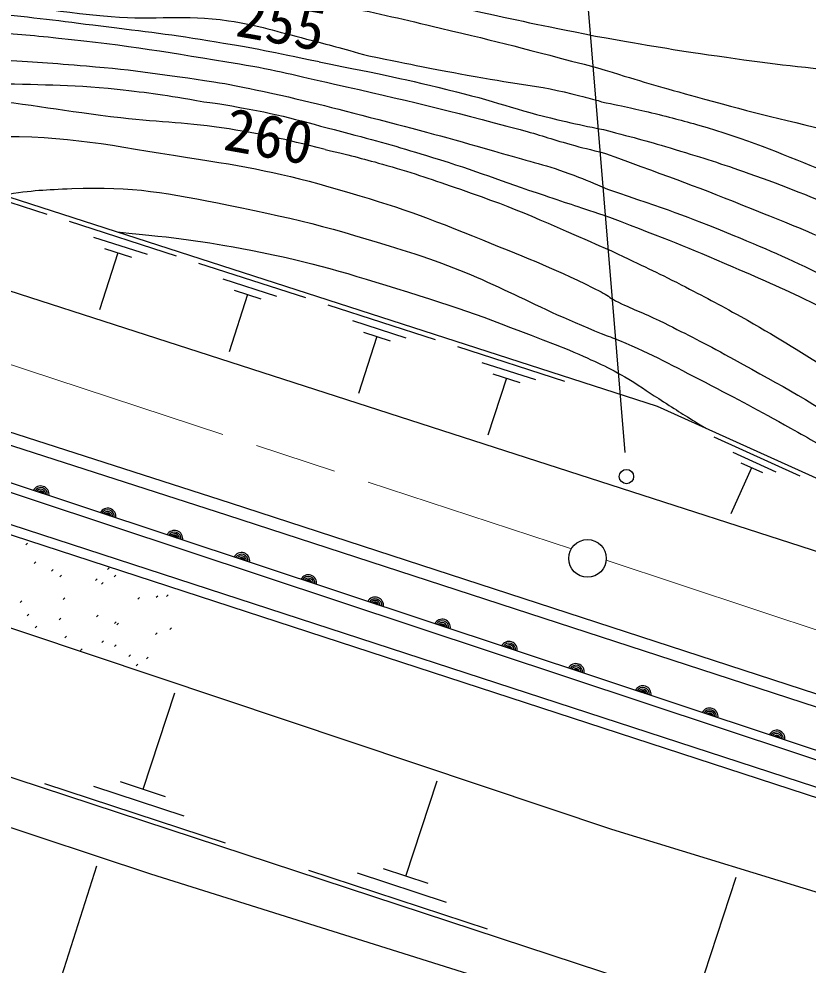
# Model space of a CAD drawing. Units: millimetres, scale not verified. Extents: x 40000 to 680000, y 20000 to 380000.
# Drawn here: x 151078 to 184666, y 261988 to 302240 of the extents above; entities that cross this region are included whole.
import ezdxf
from ezdxf.enums import TextEntityAlignment as Align

# ---------------------------------------------------------------- set-up
doc = ezdxf.new("R2010")
doc.units = ezdxf.units.MM
doc.header["$LTSCALE"] = 1000
doc.linetypes.add('CHAIN', pattern=[18.5, 12, -1.5, 3.5, -1.5])
for name, color, linetype, lineweight in [('M-BGD', 7, 'Continuous', 25), ('M-BMK', 2, 'CHAIN', 13), ('M-BMK-SRVR', 3, 'Continuous', 25), ('M-STR-HTXT', 7, 'Continuous', 13), ('M-STR-STRC', 7, 'Continuous', 25)]:
    doc.layers.add(name, color=color, linetype=linetype, lineweight=lineweight)
doc.styles.add('ＭＳ ゴシック', font='')
doc.styles.get('ＭＳ ゴシック').set_extended_font_data('MS Gothic')

msp = doc.modelspace()

# ---------------------------------------------------------------- linework, layer by layer
at = {"layer": 'M-BGD'}
for p, q in [((147700, 295411), (152260, 293940)), ((153212, 293633), (157771, 292162)), ((154254, 292961), (156533, 292226)), ((155295, 292289), (154511, 289858)), ((154726, 292473), (155865, 292106)), ((158723, 291855), (163281, 290384)), ((159764, 291183), (162043, 290448)), ((160236, 290695), (161376, 290328)), ((160806, 290512), (160022, 288081)), ((164233, 290077), (168790, 288607)), ((165274, 289405), (167552, 288670)), ((166315, 288734), (165531, 286304)), ((165746, 288918), (166885, 288550)), ((169742, 288299), (174297, 286829)), ((170783, 287628), (173061, 286893)), ((171254, 287141), (172393, 286773)), ((171824, 286957), (171040, 284527)), ((180651, 284462), (184320, 282807)), ((181458, 283804), (183292, 282976)), ((182265, 283145), (181382, 281189)), ((181806, 283352), (182723, 282939)), ((151379, 279865), (151450, 279935)), ((151723, 279068), (151793, 279139)), ((152472, 278747), (152543, 278818)), ((152821, 278510), (152892, 278581)), ((154852, 278813), (154923, 278884)), ((155132, 278509), (155203, 278579)), ((154334, 278355), (154405, 278426)), ((154597, 278187), (154667, 278257)), ((157354, 277671), (157425, 277741)), ((151132, 277406), (151202, 277477)), ((152965, 277536), (153035, 277607)), ((156142, 277555), (156213, 277625)), ((156914, 277633), (156985, 277703)), ((151429, 276848), (151499, 276919)), ((152785, 276672), (152856, 276743)), ((154386, 276808), (154456, 276879)), ((155147, 276514), (155218, 276584)), ((155245, 276467), (155316, 276538)), ((151772, 276332), (151842, 276403)), ((157498, 276268), (157568, 276339)), ((153028, 275913), (153098, 275984)), ((154602, 275718), (154673, 275789)), ((156895, 276045), (156966, 276116)), ((153695, 275377), (153766, 275447)), ((155147, 275548), (155218, 275619)), ((155757, 275110), (155828, 275181)), ((156507, 275019), (156578, 275090)), ((156063, 274717), (156134, 274788)), ((156361, 269467), (157708, 273567)), ((159868, 267179), (152180, 269705)), ((157322, 269151), (155400, 269783)), ((167551, 265777), (168882, 269827)), ((158114, 268323), (154271, 269586)), ((152801, 261222), (154388, 266204)), ((168501, 265465), (166602, 266088)), ((171016, 263516), (163421, 266012)), ((169284, 264646), (165486, 265894)), ((180254, 261618), (181603, 265724))]:
    msp.add_line(p, q, dxfattribs=at)
for points in [[(83876, 317074), (103320, 305830), (104590, 304899), (108738, 302359), (111956, 300496), (117120, 297702), (122454, 295162), (128974, 292284), (132106, 291014), (141504, 287627), (160072, 281650), (194995, 270281), (197300, 269339), (206528, 264069)], [(83610, 316614), (103029, 305385), (104294, 304458), (108467, 301903), (111696, 300033), (116880, 297229), (122233, 294680), (128767, 291795), (131917, 290518), (141333, 287124), (159908, 281144), (194812, 269783), (197067, 268861), (206626, 263402)], [(85794, 308519), (104844, 297364), (107807, 295755), (109162, 295162), (117967, 293046), (120084, 291945), (124740, 289828), (129651, 287796), (133969, 286188), (141839, 283569), (142975, 283259), (193987, 266639), (197228, 264713), (199119, 263212), (201498, 260585), (203724, 257200)], [(86372, 307694), (104637, 296998), (107622, 295377), (109027, 294763), (117819, 292649), (119900, 291567), (124573, 289443), (129497, 287405), (133829, 285792), (141717, 283167), (142855, 282856), (193813, 266255), (196989, 264366), (198684, 262804), (201019, 260256), (203197, 256891)], [(123047, 301174), (124232, 301258), (143875, 296856), (178250, 285764), (186886, 281870), (188071, 281192), (194336, 276959)], [(196128, 252771), (182406, 259564), (137928, 274177), (121771, 279787), (95048, 295288), (91870, 299851)], [(91870, 299851), (109111, 291417), (131945, 282611), (176298, 267767), (186384, 264677), (189793, 262902), (193202, 260700), (199723, 254826)], [(127958, 298634), (131852, 297025), (139388, 294316), (194252, 276620), (196538, 275689), (198062, 276197)], [(194093, 268111), (135579, 287523), (130287, 289576), (122314, 293093), (117777, 295362)], [(193970, 267740), (135447, 287156), (130138, 289216), (122148, 292740), (117603, 295013)], [(96930, 292714), (113390, 282735), (121131, 277639), (156678, 265867), (183969, 257291), (194560, 252033)]]:
    msp.add_lwpolyline(points, dxfattribs=at)
for centre, radius, start, end in [((152006, 282017), 354, 350.4433, 152.8485), ((152006, 282017), 283, 352.6674, 150.6245), ((152006, 282017), 212, 356.4137, 146.8782), ((152006, 282017), 142, 4.1254, 139.1664), ((152006, 282017), 100, 14.4431, 128.8487), ((152006, 282017), 100, 14.4431, 128.8487), ((154853, 281072), 354, 350.4433, 152.8485), ((154853, 281072), 283, 352.6674, 150.6245), ((154853, 281072), 212, 356.4137, 146.8782), ((154853, 281072), 142, 4.1254, 139.1664), ((154853, 281072), 100, 14.4431, 128.8487), ((154853, 281072), 100, 14.4431, 128.8487), ((157700, 280127), 354, 350.4433, 152.8485), ((157700, 280127), 283, 352.6674, 150.6245), ((157700, 280127), 212, 356.4137, 146.8782), ((157700, 280127), 142, 4.1254, 139.1664), ((157700, 280127), 100, 14.4431, 128.8487), ((157700, 280127), 100, 14.4431, 128.8487), ((160548, 279183), 354, 350.4433, 152.8485), ((160548, 279183), 283, 352.6674, 150.6245), ((160548, 279183), 212, 356.4137, 146.8782), ((160548, 279183), 142, 4.1254, 139.1664), ((160548, 279183), 100, 14.4431, 128.8487), ((160548, 279183), 100, 14.4431, 128.8487), ((163395, 278238), 354, 350.4433, 152.8485), ((163395, 278238), 283, 352.6674, 150.6245), ((163395, 278238), 212, 356.4137, 146.8782), ((163395, 278238), 142, 4.1254, 139.1664), ((163395, 278238), 100, 14.4431, 128.8487), ((163395, 278238), 100, 14.4431, 128.8487), ((166242, 277293), 354, 350.4433, 152.8485), ((166242, 277293), 283, 352.6674, 150.6245), ((166242, 277293), 212, 356.4137, 146.8782), ((166242, 277293), 142, 4.1254, 139.1664), ((166242, 277293), 100, 14.4431, 128.8487), ((166242, 277293), 100, 14.4431, 128.8487), ((169090, 276349), 354, 350.4433, 152.8485), ((169090, 276349), 283, 352.6674, 150.6245), ((169090, 276349), 212, 356.4137, 146.8782), ((169090, 276349), 142, 4.1254, 139.1664), ((169090, 276349), 100, 14.4431, 128.8487), ((169090, 276349), 100, 14.4431, 128.8487), ((171937, 275404), 354, 350.4433, 152.8485), ((171937, 275404), 283, 352.6674, 150.6245), ((171937, 275404), 212, 356.4137, 146.8782), ((171937, 275404), 142, 4.1254, 139.1664), ((171937, 275404), 100, 14.4431, 128.8487), ((171937, 275404), 100, 14.4431, 128.8487), ((174785, 274459), 354, 350.4433, 152.8485), ((174785, 274459), 283, 352.6674, 150.6245), ((174785, 274459), 212, 356.4137, 146.8782), ((174785, 274459), 142, 4.1254, 139.1664), ((174785, 274459), 100, 14.4431, 128.8487), ((174785, 274459), 100, 14.4431, 128.8487), ((177632, 273515), 354, 350.4433, 152.8485), ((177632, 273515), 283, 352.6674, 150.6245), ((177632, 273515), 212, 356.4137, 146.8782), ((177632, 273515), 142, 4.1254, 139.1664), ((177632, 273515), 100, 14.4431, 128.8487), ((177632, 273515), 100, 14.4431, 128.8487), ((180479, 272570), 354, 350.4433, 152.8485), ((180479, 272570), 283, 352.6674, 150.6245), ((180479, 272570), 212, 356.4137, 146.8782), ((180479, 272570), 142, 4.1254, 139.1664), ((180479, 272570), 100, 14.4431, 128.8487), ((180479, 272570), 100, 14.4431, 128.8487), ((183327, 271625), 354, 350.4433, 152.8485), ((183327, 271625), 283, 352.6674, 150.6245), ((183327, 271625), 212, 356.4137, 146.8782), ((183327, 271625), 142, 4.1254, 139.1664), ((183327, 271625), 100, 14.4431, 128.8487), ((183327, 271625), 100, 14.4431, 128.8487)]:
    msp.add_arc(centre, radius, start, end, dxfattribs=at)
for points, knots in [([(144298, 306169), (146340, 306150), (146879, 306152), (148532, 306084), (149756, 306034), (150442, 306003), (151664, 305915), (153355, 305793), (154298, 305677), (155982, 305492), (157275, 305350), (158000, 305274), (159284, 305068), (161180, 304764), (162235, 304548), (164110, 304137), (166570, 303597), (167918, 303163), (170376, 302613), (172420, 302155), (173086, 302018), (175625, 301512)], [0, 0, 0, 0, 1, 1, 1, 2, 2, 2, 3, 3, 3, 4, 4, 4, 5, 5, 5, 6, 6, 6, 7, 7, 7, 7]), ([(143875, 304984), (145426, 304920), (145836, 304893), (147092, 304814), (149677, 304653), (151119, 304472), (153696, 304222), (155914, 304006), (157156, 303888), (159369, 303629), (160396, 303509), (160972, 303444), (161994, 303290), (163123, 303120), (163754, 303011), (164872, 302782), (166499, 302450), (167404, 302229), (169021, 301851), (171645, 301237), (172484, 301004), (175710, 300158)], [0, 0, 0, 0, 1, 1, 1, 2, 2, 2, 3, 3, 3, 4, 4, 4, 5, 5, 5, 6, 6, 6, 7, 7, 7, 7]), ([(143452, 303629), (145850, 303438), (146482, 303380), (148420, 303176), (150997, 302906), (152419, 302557), (155000, 302344), (156946, 302184), (158064, 302451), (159994, 302162), (161315, 301965), (162029, 301712), (163323, 301382), (164362, 301116), (164699, 301025), (165973, 300666)], [0, 0, 0, 0, 1, 1, 1, 2, 2, 2, 3, 3, 3, 4, 4, 4, 5, 5, 5, 5]), ([(163856, 300412), (161762, 300850), (161193, 300965), (159474, 301252), (157562, 301571), (156482, 301689), (154558, 301928), (152752, 302152), (151743, 302303), (149929, 302448), (147930, 302608), (146810, 302715), (144805, 302760), (144144, 302775), (143926, 302784), (143113, 302782)], [0, 0, 0, 0, 1, 1, 1, 2, 2, 2, 3, 3, 3, 4, 4, 4, 5, 5, 5, 5]), ([(142859, 301851), (144243, 301870), (144613, 301870), (145738, 301851), (147260, 301826), (148112, 301768), (149632, 301682), (150858, 301612), (151544, 301555), (152765, 301428), (155788, 301111), (157470, 300820), (160470, 300327), (162038, 300070), (162898, 299825), (164449, 299480), (167573, 298787), (169316, 298360), (172408, 297533), (173243, 297310), (173698, 297135), (174533, 296908), (175123, 296748), (175315, 296698), (176048, 296517)], [0, 0, 0, 0, 1, 1, 1, 2, 2, 2, 3, 3, 3, 4, 4, 4, 5, 5, 5, 6, 6, 6, 7, 7, 7, 8, 8, 8, 8]), ([(175625, 301512), (178104, 301072), (178766, 300957), (180790, 300666), (182966, 300353), (184190, 300212), (186378, 299988), (187137, 299911), (187562, 299817), (188325, 299819), (189285, 299822), (189832, 299757), (190780, 299904), (191050, 299945), (191203, 299977), (191458, 300073), (191762, 300188), (191936, 300252), (192220, 300412), (192427, 300529), (192552, 300589), (192728, 300750), (192937, 300943), (192996, 301064), (193151, 301343)], [0, 0, 0, 0, 1, 1, 1, 2, 2, 2, 3, 3, 3, 4, 4, 4, 5, 5, 5, 6, 6, 6, 7, 7, 7, 8, 8, 8, 8]), ([(142436, 300666), (146179, 300640), (147186, 300666), (150225, 300496), (151681, 300415), (152497, 300365), (153950, 300242), (156076, 300062), (157258, 299874), (159369, 299565), (160069, 299463), (160455, 299372), (161147, 299226), (163211, 298793), (164354, 298486), (166396, 297956), (168454, 297422), (169605, 297114), (171646, 296517), (172840, 296167), (173531, 296030), (174694, 295586), (175262, 295369), (175460, 295294), (176133, 294993)], [0, 0, 0, 0, 1, 1, 1, 2, 2, 2, 3, 3, 3, 4, 4, 4, 5, 5, 5, 6, 6, 6, 7, 7, 7, 8, 8, 8, 8]), ([(163856, 300412), (166668, 299850), (167433, 299707), (169698, 299142), (171528, 298685), (172515, 298282), (174355, 297872), (174982, 297732), (175191, 297681), (175964, 297533)], [0, 0, 0, 0, 1, 1, 1, 2, 2, 2, 3, 3, 3, 3]), ([(165973, 300666), (167999, 300260), (168517, 300158), (170150, 299847), (172022, 299492), (173104, 299452), (174948, 298972), (175313, 298877), (175440, 298851), (175879, 298718)], [0, 0, 0, 0, 1, 1, 1, 2, 2, 2, 3, 3, 3, 3]), ([(175710, 300158), (177499, 299607), (177975, 299470), (179435, 299057), (181735, 298407), (183040, 298102), (185362, 297533), (187076, 297113), (188033, 296862), (189764, 296517), (190356, 296399), (190685, 296289), (191288, 296263), (192048, 296230), (192480, 296176), (193236, 296263), (193468, 296290), (193554, 296296), (193828, 296348)], [0, 0, 0, 0, 1, 1, 1, 2, 2, 2, 3, 3, 3, 4, 4, 4, 5, 5, 5, 6, 6, 6, 6]), ([(142182, 299734), (145862, 299646), (146809, 299630), (149773, 299509), (151917, 299422), (153127, 299483), (155261, 299249), (156706, 299091), (157210, 299023), (158946, 298718)], [0, 0, 0, 0, 1, 1, 1, 2, 2, 2, 3, 3, 3, 3]), ([(164110, 296686), (162198, 297164), (161633, 297298), (160020, 297559), (158236, 297847), (157212, 297820), (155417, 298027), (152984, 298307), (151638, 298603), (149201, 298833), (147206, 299021), (146081, 299093), (144077, 299093), (143204, 299093), (142909, 299097), (141843, 299057)], [0, 0, 0, 0, 1, 1, 1, 2, 2, 2, 3, 3, 3, 4, 4, 4, 5, 5, 5, 5]), ([(158946, 298718), (159714, 298617), (159928, 298574), (160554, 298464), (162364, 298148), (163347, 297819), (165126, 297364), (166526, 297006), (167301, 296771), (168682, 296348), (170554, 295774), (171571, 295358), (173427, 294737), (174517, 294372), (174859, 294257), (176218, 293808)], [0, 0, 0, 0, 1, 1, 1, 2, 2, 2, 3, 3, 3, 4, 4, 4, 5, 5, 5, 5]), ([(175879, 298718), (176981, 298490), (177277, 298429), (178165, 298210), (179030, 297997), (179513, 297873), (180366, 297618), (184304, 296437), (186295, 295100), (190272, 294062), (190894, 293899), (191245, 293808), (191881, 293723), (192570, 293631), (192833, 293635), (193659, 293638)], [0, 0, 0, 0, 1, 1, 1, 2, 2, 2, 3, 3, 3, 4, 4, 4, 5, 5, 5, 5]), ([(175964, 297533), (177435, 297146), (177828, 297041), (179012, 296686), (180244, 296317), (180929, 296093), (182144, 295670), (185288, 294577), (186932, 293635), (190103, 292622), (191419, 292202), (191865, 292052), (193490, 291606)], [0, 0, 0, 0, 1, 1, 1, 2, 2, 2, 3, 3, 3, 4, 4, 4, 4]), ([(144251, 296734), (146842, 297124), (147703, 297192), (149929, 297234), (153197, 297295), (155020, 296846), (158251, 296349), (160808, 295956), (162243, 295689), (164728, 294971), (167147, 294272), (168481, 293789), (170814, 292838), (172806, 292026), (173940, 291601), (175859, 290627), (176109, 290500), (176222, 290381), (176472, 290252), (177182, 289885), (177619, 289761), (178334, 289405), (179434, 288859), (180054, 288559), (181128, 287966), (183308, 286762), (184550, 286115), (186632, 284748), (188434, 283564), (189040, 283117), (191119, 281531)], [0, 0, 0, 0, 1, 1, 1, 2, 2, 2, 3, 3, 3, 4, 4, 4, 5, 5, 5, 6, 6, 6, 7, 7, 7, 8, 8, 8, 9, 9, 9, 10, 10, 10, 10]), ([(164110, 296686), (165372, 296387), (165717, 296300), (166735, 296009), (167972, 295656), (168652, 295414), (169868, 294993), (172433, 294106), (173267, 293691), (176302, 292368)], [0, 0, 0, 0, 1, 1, 1, 2, 2, 2, 3, 3, 3, 3]), ([(176048, 296517), (179084, 295403), (179887, 295126), (182314, 294146), (183675, 293597), (184441, 293298), (185785, 292707), (187396, 291998), (188239, 291471), (189849, 290760), (191192, 290167), (191645, 289982), (193320, 289320)], [0, 0, 0, 0, 1, 1, 1, 2, 2, 2, 3, 3, 3, 4, 4, 4, 4]), ([(150387, 294755), (151731, 294962), (152180, 294974), (153336, 295023), (155949, 295132), (157429, 294832), (159994, 294321), (163135, 293694), (164877, 293221), (167927, 292240), (171133, 291208), (172731, 290107), (175859, 288859), (176163, 288738), (176339, 288685), (176641, 288558), (178100, 287946), (178875, 287505), (180282, 286780), (181716, 286042), (182512, 285615), (183922, 284833), (184790, 284351), (185272, 284073), (186124, 283563), (187092, 282983), (187643, 282670), (188579, 282039), (190275, 280895), (190802, 280361), (192643, 278737)], [0, 0, 0, 0, 1, 1, 1, 2, 2, 2, 3, 3, 3, 4, 4, 4, 5, 5, 5, 6, 6, 6, 7, 7, 7, 8, 8, 8, 9, 9, 9, 10, 10, 10, 10]), ([(176133, 294993), (178696, 294124), (179418, 293894), (181467, 293046), (183108, 292366), (184016, 291955), (185616, 291183), (187188, 290425), (188057, 289975), (189595, 289151), (191031, 288382), (191493, 288119), (193236, 287119)], [0, 0, 0, 0, 1, 1, 1, 2, 2, 2, 3, 3, 3, 4, 4, 4, 4]), ([(176218, 293808), (178757, 292823), (179439, 292572), (181467, 291691), (182865, 291084), (183654, 290754), (185023, 290082), (186445, 289385), (187217, 288943), (188579, 288135), (189652, 287498), (190006, 287276), (191288, 286442)], [0, 0, 0, 0, 1, 1, 1, 2, 2, 2, 3, 3, 3, 4, 4, 4, 4]), ([(155279, 293176), (157956, 292915), (158758, 292816), (160956, 292396), (163599, 291891), (165044, 291424), (167614, 290627), (170337, 289784), (171255, 289418), (174481, 288157)], [0, 0, 0, 0, 1, 1, 1, 2, 2, 2, 3, 3, 3, 3]), ([(176302, 292368), (177738, 291692), (178120, 291515), (179266, 290929), (180267, 290417), (180825, 290125), (181806, 289574), (183319, 288724), (184139, 288200), (185616, 287288), (186755, 286585), (187384, 286174), (188494, 285426), (190260, 284235), (190817, 283787), (192897, 282208)], [0, 0, 0, 0, 1, 1, 1, 2, 2, 2, 3, 3, 3, 4, 4, 4, 5, 5, 5, 5]), ([(174481, 288157), (175705, 287619), (176086, 287477), (177042, 286908), (177631, 286558), (177935, 286321), (178512, 285952), (179206, 285509), (179432, 285372), (180303, 284838)], [0, 0, 0, 0, 1, 1, 1, 2, 2, 2, 3, 3, 3, 3])]:
    msp.add_open_spline(points, degree=3, knots=knots, dxfattribs=at)
at = {"layer": 'M-BMK'}
for p, q in [((148362, 288304), (174593, 279702)), ((176074, 279208), (198146, 271879))]:
    msp.add_line(p, q, dxfattribs=at)
at = {"layer": 'M-BMK-SRVR'}
msp.add_circle((175278, 279289), 800, dxfattribs=at)
at = {"layer": 'M-STR-HTXT'}
msp.add_arc((168210, 349698), 122721, 212.88215, 280.95904, dxfattribs=at)
at = {"layer": 'M-STR-STRC'}
msp.add_line((174527, 311996), (176871, 283800), dxfattribs=at)
msp.add_circle((176938, 282770), 305, dxfattribs=at)

# ---------------------------------------------------------------- texts
at = {"layer": 'M-BGD', "style": 'ＭＳ ゴシック'}
for s, p in [('255', (160150, 300982)), ('260', (159630, 296144))]:
    msp.add_text(s, height=1833, rotation=349.808, dxfattribs=at).set_placement(p, align=Align.BOTTOM_LEFT)

doc.saveas('drawing.dxf')
